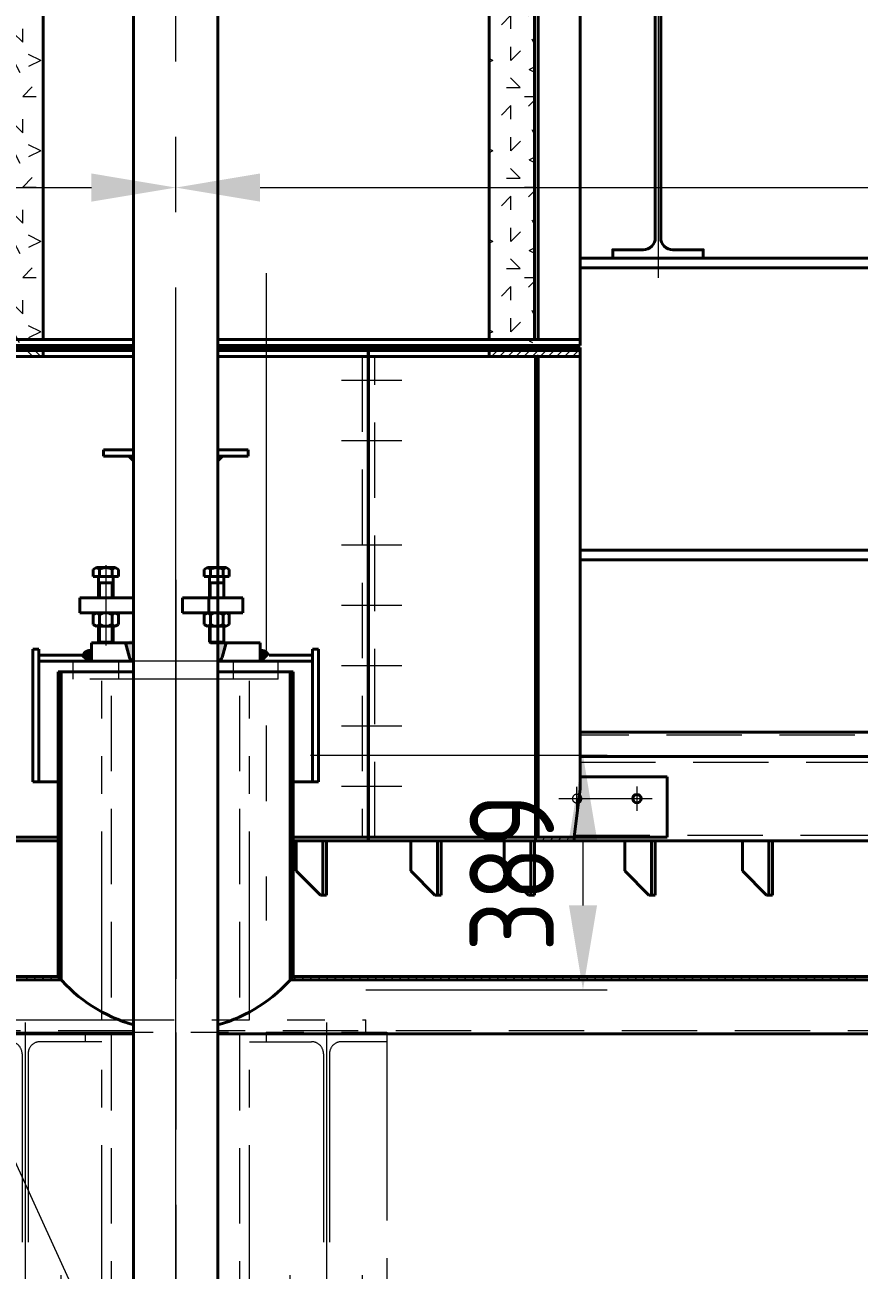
# Model space of a CAD drawing. Header units: millimetres. Extents: x 52110 to 400893, y -153728 to 31997.
# Drawn here: x 180634 to 182018, y -123266 to -121201 of the extents above; entities that cross this region are included whole.
import ezdxf

# ---------------------------------------------------------------- set-up
doc = ezdxf.new("R2010")
doc.units = ezdxf.units.MM
doc.header["$LTSCALE"] = 500
for name, pattern in [('CENTER', [2, 1.25, -0.25, 0.25, -0.25]), ('DASHED', [0.75, 0.5, -0.25]), ('DASHED2', [0.375, 0.25, -0.125]), ('PHANTOM2', [1.25, 0.625, -0.125, 0.125, -0.125, 0.125, -0.125])]:
    doc.linetypes.add(name, pattern=pattern)
for name, color, linetype, lineweight in [('2D', 4, 'PHANTOM2', 20), ('POU', 4, 'Continuous', 20), ('SHI', 7, 'Continuous', 40), ('WEN', 3, 'Continuous', 20), ('XI', 2, 'Continuous', 20), ('XU', 6, 'DASHED2', 20), ('ZHONG', 1, 'CENTER', 20)]:
    doc.layers.add(name, color=color, linetype=linetype, lineweight=lineweight)
doc.layers.add('3', color=6, linetype='Continuous')
doc.layers.add('HAN', color=9, linetype='Continuous')
doc.styles.add('GB', font='gbenor.shx', dxfattribs={"bigfont": 'gbcbig.shx'})
doc.dimstyles.new('ISO-25$0', dxfattribs={"dimscale": 40, "dimtxt": 3.5, "dimasz": 3.5, "dimexe": 1, "dimexo": 0.2, "dimgap": 1.2, "dimtad": 1, "dimtoh": 1, "dimdec": 1, "dimzin": 9, "dimdsep": 46, "dimtxsty": 'GB', "dimcen": 0, "dimclrd": 3, "dimclre": 3, "dimclrt": 256, "dimadec": 0, "dimazin": 2, "dimtfac": 1, "dimtdec": 1, "dimtix": 1, "dimtmove": 0, "dimatfit": 3, "dimldrblk": 'DOTSMALL', "dimfxl": 0, "dimlwd": -1, "dimlwe": 20, "dimarcsym": 0})

# ---------------------------------------------------------------- blocks, each defined once
blk = doc.blocks.new('sl')
at = {"layer": 'WEN'}
for points in [[(223263.72, 76452.7), (223273.72, 76442.7), (223273.72, 76452.7)], [(223423.72, 76452.7), (223413.72, 76442.7), (223413.72, 76452.7)], [(223260.38, 76142.7), (223266.89, 76118.41, 0.3394543), (223271.72, 76114.7), (223271.72, 76112.7), (223273.72, 76112.7), (223273.72, 76147.59, 0.1695664)], [(223427.06, 76142.7), (223420.55, 76118.41, -0.3394543), (223415.72, 76114.7), (223415.72, 76112.7), (223413.72, 76112.7), (223413.72, 76147.59, -0.1695664)], [(223203.72, 76130.76, 0.4257765), (223188.72, 76122.7), (223196.72, 76114.7), (223196.72, 76112.7), (223203.72, 76112.7)], [(223483.72, 76130.76, -0.4257765), (223498.72, 76122.7), (223490.72, 76114.7), (223490.72, 76112.7), (223483.72, 76112.7)]]:
    blk.add_hatch(color=256, dxfattribs=at).paths.add_polyline_path(points)
at = {"layer": 'HAN'}
for p, q in [((223401.32, 76242.7), (223401.32, 76217.7)), ((223422.12, 76242.7), (223422.12, 76217.7)), ((223401.32, 76170.4), (223401.32, 76142.7)), ((223422.12, 76170.4), (223422.12, 76142.7))]:
    blk.add_line(p, q, dxfattribs=at)
at = {"layer": 'SHI'}
for p, q in [((223273.72, 79215.58), (223273.72, 76192.7)), ((223413.72, 79215.58), (223413.72, 76217.7)), ((223223.72, 76462.7), (223273.72, 76462.7)), ((223223.72, 76452.7), (223223.72, 76462.7)), ((223223.72, 76452.7), (223273.72, 76452.7)), ((223463.72, 76462.7), (223413.72, 76462.7)), ((223463.72, 76452.7), (223413.72, 76452.7)), ((223463.72, 76452.7), (223463.72, 76462.7)), ((223212.13, 76267.7), (223206.94, 76264.7)), ((223206.94, 76264.7), (223206.94, 76252.7)), ((223243.31, 76267.7), (223212.13, 76267.7)), ((223217.33, 76264.7), (223217.33, 76252.7)), ((223238.11, 76264.7), (223238.11, 76252.7)), ((223243.31, 76267.7), (223248.51, 76264.7)), ((223248.51, 76264.7), (223248.51, 76252.7)), ((223396.13, 76267.7), (223390.94, 76264.7)), ((223390.94, 76264.7), (223390.94, 76252.7)), ((223396.13, 76267.7), (223427.31, 76267.7)), ((223401.33, 76264.7), (223401.33, 76252.7)), ((223422.11, 76264.7), (223422.11, 76252.7)), ((223427.31, 76267.7), (223432.51, 76264.7)), ((223432.51, 76264.7), (223432.51, 76252.7)), ((223248.51, 76252.7), (223206.94, 76252.7)), ((223215.72, 76252.7), (223215.72, 76217.7)), ((223239.72, 76242.7), (223215.72, 76242.7)), ((223217.32, 76242.7), (223217.32, 76217.7)), ((223238.12, 76242.7), (223238.12, 76217.7)), ((223239.72, 76252.7), (223239.72, 76217.7)), ((223390.94, 76252.7), (223432.51, 76252.7)), ((223399.72, 76252.7), (223399.72, 76217.7)), ((223399.72, 76242.7), (223423.72, 76242.7)), ((223423.72, 76252.7), (223423.72, 76217.7)), ((223184.58, 76192.7), (223184.58, 76217.7)), ((223273.72, 76217.7), (223184.58, 76217.7)), ((223273.72, 76217.7), (223273.72, 76112.7)), ((223354.85, 76217.7), (223454.87, 76217.7)), ((223354.85, 76192.7), (223354.85, 76217.7)), ((223398.58, 76192.7), (223398.58, 76217.7)), ((223413.72, 76217.7), (223413.72, 74796.7)), ((223454.87, 76192.7), (223454.87, 76217.7)), ((223273.72, 76192.7), (223184.58, 76192.7)), ((223212.13, 76192.7), (223206.94, 76189.7)), ((223206.94, 76189.7), (223206.94, 76173.4)), ((223243.31, 76192.7), (223212.13, 76192.7)), ((223217.33, 76189.7), (223217.33, 76173.4)), ((223238.11, 76189.7), (223238.11, 76173.4)), ((223243.31, 76192.7), (223248.51, 76189.7)), ((223248.51, 76189.7), (223248.51, 76173.4)), ((223273.72, 76192.7), (223273.72, 76112.7)), ((223354.85, 76192.7), (223454.87, 76192.7)), ((223396.13, 76192.7), (223390.94, 76189.7)), ((223390.94, 76189.7), (223390.94, 76173.4)), ((223396.13, 76192.7), (223427.31, 76192.7)), ((223401.33, 76189.7), (223401.33, 76173.4)), ((223422.11, 76189.7), (223422.11, 76173.4)), ((223427.31, 76192.7), (223432.51, 76189.7)), ((223432.51, 76189.7), (223432.51, 76173.4)), ((223212.13, 76170.4), (223206.94, 76173.4)), ((223243.31, 76170.4), (223212.13, 76170.4)), ((223215.72, 76170.4), (223215.72, 76144.3)), ((223217.32, 76170.4), (223217.32, 76142.7)), ((223238.12, 76170.4), (223238.12, 76142.7)), ((223239.72, 76170.4), (223239.72, 76144.3)), ((223243.31, 76170.4), (223248.51, 76173.4)), ((223396.13, 76170.4), (223390.94, 76173.4)), ((223396.13, 76170.4), (223427.31, 76170.4)), ((223399.72, 76170.4), (223399.72, 76144.3)), ((223423.72, 76170.4), (223423.72, 76144.3)), ((223427.31, 76170.4), (223432.51, 76173.4)), ((223203.72, 76112.7), (223203.72, 76142.7)), ((223217.32, 76142.7), (223215.72, 76144.3)), ((223215.72, 76144.3), (223239.72, 76144.3)), ((223238.12, 76142.7), (223217.32, 76142.7)), ((223239.72, 76144.3), (223238.12, 76142.7)), ((223266.89, 76118.41), (223260.38, 76142.7)), ((223266.89, 76118.41), (223260.38, 76142.7)), ((223423.72, 76144.3), (223399.72, 76144.3)), ((223399.72, 76144.3), (223401.32, 76142.7)), ((223401.32, 76142.7), (223422.12, 76142.7)), ((223413.72, 76142.7), (223427.06, 76142.7)), ((223413.72, 76142.7), (223427.06, 76142.7)), ((223420.55, 76118.41), (223427.06, 76142.7)), ((223420.55, 76118.41), (223427.06, 76142.7)), ((223422.12, 76142.7), (223423.72, 76144.3)), ((223483.72, 76142.7), (223483.72, 76112.7)), ((223106.72, 76132.7), (223106.72, 75912.7)), ((223106.72, 76132.7), (223116.72, 76132.7)), ((223116.72, 76132.7), (223116.72, 75912.7)), ((223116.72, 76122.7), (223188.72, 76122.7)), ((223188.72, 76122.7), (223196.72, 76114.7)), ((223570.72, 76122.7), (223498.72, 76122.7)), ((223570.72, 76132.7), (223570.72, 75912.7)), ((223580.72, 76132.7), (223570.72, 76132.7)), ((223580.72, 76132.7), (223580.72, 75912.7)), ((223116.72, 76112.7), (223196.72, 76112.7)), ((223183.72, 76112.7), (223273.72, 76112.7)), ((223196.72, 76112.7), (223196.72, 76114.7)), ((223271.72, 76112.7), (223271.72, 76114.7)), ((223271.72, 76112.7), (223271.72, 76114.7)), ((223273.72, 76112.7), (223273.72, 74796.7)), ((223413.72, 76112.7), (223503.72, 76112.7)), ((223415.72, 76112.7), (223415.72, 76114.7)), ((223415.72, 76112.7), (223415.72, 76114.7)), ((223570.72, 76112.7), (223490.72, 76112.7)), ((223106.72, 75912.7), (223148.72, 75912.7)), ((223580.72, 75912.7), (223538.72, 75912.7))]:
    blk.add_line(p, q, dxfattribs=at)
at = {"layer": 'SHI', "linetype": 'Continuous'}
for p, q in [((223203.72, 76142.7), (223273.72, 76142.7)), ((223413.72, 76142.7), (223483.72, 76142.7))]:
    blk.add_line(p, q, dxfattribs=at)
at = {"layer": 'SHI'}
for centre, radius, start, end in [((223210.1, 76258.18), 9.73, 42.05083, 77.94917), ((223227.72, 76248.2), 19.5, 57.79577, 122.20423), ((223245.34, 76258.18), 9.73, 102.05083, 137.94917), ((223394.1, 76258.18), 9.73, 42.05083, 77.94917), ((223411.72, 76248.2), 19.5, 57.79577, 122.20423), ((223429.34, 76258.18), 9.73, 102.05083, 137.94917), ((223210.1, 76183.18), 9.73, 42.05083, 77.94917), ((223227.72, 76173.2), 19.5, 57.79577, 122.20423), ((223245.34, 76183.18), 9.73, 102.05083, 137.94917), ((223394.1, 76183.18), 9.73, 42.05083, 77.94917), ((223411.72, 76173.2), 19.5, 57.79577, 122.20423), ((223429.34, 76183.18), 9.73, 102.05083, 137.94917), ((223210.1, 76179.92), 9.73, 282.05083, 317.94917), ((223227.72, 76189.9), 19.5, 237.79577, 302.20423), ((223245.34, 76179.92), 9.73, 222.05083, 257.94917), ((223394.1, 76179.92), 9.73, 282.05083, 317.94917), ((223411.72, 76189.9), 19.5, 237.79577, 302.20423), ((223429.34, 76179.92), 9.73, 222.05083, 257.94917), ((223271.72, 76119.7), 5, 195, 270), ((223271.72, 76119.7), 5, 195, 270), ((223415.72, 76119.7), 5, 270, 345), ((223415.72, 76119.7), 5, 270, 345)]:
    blk.add_arc(centre, radius, start, end, dxfattribs=at)
at = {"layer": 'WEN'}
for p, q in [((223273.72, 76442.7), (223263.72, 76452.7)), ((223413.72, 76442.7), (223423.72, 76452.7))]:
    blk.add_line(p, q, dxfattribs=at)
for centre, start, end in [((223200.09, 76119.52), 72.10919, 164.36185), ((223487.35, 76119.52), 15.63815, 107.89081)]:
    blk.add_arc(centre, 11.81, start, end, dxfattribs=at)
at = {"layer": 'ZHONG'}
for p, q in [((223343.72, 75106.81), (223343.72, 79482.7)), ((223227.72, 76271.7), (223227.72, 76138.7)), ((223411.72, 76271.7), (223411.72, 76138.7))]:
    blk.add_line(p, q, dxfattribs=at)
at = {"layer": 'ZHONG', "linetype": 'CENTER'}
blk.add_line((223343.72, 74728.42), (223343.72, 76301.81), dxfattribs=at)
blk = doc.blocks.new('A$C46F31751')
at = {"layer": 'POU'}
h = blk.add_hatch(dxfattribs=at)
h.set_pattern_fill('GEOL6', color=256, scale=150, style=0, pattern_type=2)
h.set_pattern_definition([(0, (-168869.5, -68370.25), (150, 150), [22.5, -60, 22.5, -45]), (0, (-168817, -68355.25), (150, 150), [22.5, -127.5]), (90, (-168809.5, -68310.25), (-150, 150), [22.5, -30, 22.5, -75]), (90, (-168869.5, -68280.25), (-150, 150), [22.5, -127.5]), (45, (-168809.5, -68310.25), (2e-14, 150), [22.5, -104.77922, 22.5, -62.352814]), (135, (-168794.5, -68355.25), (-150, 2e-14), [22.5, -83.56602, 22.5, -83.56602]), (225, (-168809.5, -68235.25), (-3e-14, -150), [22.5, -189.63203]), (225, (-168764.5, -68370.25), (-3e-14, -150), [22.5, -189.63203]), (26.56505, (-168779.5, -68325.25), (150, 6e-08), [22.5, -312.9102]), (63.43495, (-168764.5, -68295.25), (6e-08, 150), [22.5, -312.9102]), (116.56505, (-168764.5, -68295.25), (-6e-08, 150), [22.5, -312.9102]), (153.43495, (-168839.5, -68310.25), (-150, 6e-08), [22.5, -312.9102]), (206.56505, (-168839.5, -68310.25), (-150, -6e-08), [22.5, -312.9102]), (243.43495, (-168884.5, -68310.25), (-6e-08, -150), [22.5, -312.9102]), (296.56505, (-168884.5, -68310.25), (6e-08, -150), [22.5, -312.9102]), (333.43495, (-168779.5, -68325.25), (150, -6e-08), [22.5, -312.9102])])
h.paths.add_polyline_path([(245, 892.7), (85, 892.7), (85, 610.7), (170, 610.7), (170, 10.7), (245, 10.7)])
h.paths.add_polyline_path([(985, 10.7), (1060, 10.7), (1060, 610.7), (1145, 610.7), (1145, 892.7), (985, 892.7)])
at = {"layer": 'SHI'}
for p, q in [((245, 1216.7), (245, 15.7)), ((985, 1216.7), (985, 15.7)), ((1060, 15.7), (1060, 610.7)), ((1066, 15.7), (1066, 610.7)), ((1136, 5.7), (1136, 600.7)), ((395, 15.7), (94, 15.7)), ((395, 5.7), (94, 5.7)), ((1136, 15.7), (535, 15.7)), ((1136, 5.7), (535, 5.7)), ((844.5, 5.7), (1136, 5.7))]:
    blk.add_line(p, q, dxfattribs=at)
blk.add_lwpolyline([(1265, 150.7), (1190, 150.7), (1190, 164.7), (1240.5, 164.7, 0.414214), (1260.5, 184.7), (1260.5, 566.7, 0.414214), (1240.5, 586.7), (1190, 586.7), (1190, 600.7), (1265, 600.7), (1340, 600.7), (1340, 586.7), (1289.5, 586.7, 0.414214), (1269.5, 566.7), (1269.5, 184.7, 0.414214), (1289.5, 164.7), (1340, 164.7), (1340, 150.7)], format="xyb", close=True, dxfattribs=at)
at = {"layer": 'ZHONG'}
blk.add_line((1265, 632.7), (1265, 118.3), dxfattribs=at)
blk = doc.blocks.new('螺栓M24x120组合')
for p, q in [((-19.8, 0.8), (-19.8, 13.7)), ((19.8, 0.8), (-19.8, 0.8)), ((14.8, 15), (-14.8, 15)), ((-13.2, 0), (-13.2, 0.8)), ((13.2, 0), (-13.2, 0)), ((-9.9, 0.8), (-9.9, 13.7)), ((9.9, 0.8), (9.9, 13.7)), ((13.2, 0), (13.2, 0.8)), ((19.8, 0.8), (19.8, 13.7)), ((22, -61), (-22, -61)), ((-22, -61), (-22, -65)), ((22, -65), (22, -61)), ((-22, -65), (22, -65)), ((-19.8, -85.2), (-19.8, -65.8)), ((-19.8, -65.8), (19.8, -65.8)), ((-16.6, -65), (-16.6, -65.8)), ((-9.9, -85.2), (-9.9, -65.8)), ((9.9, -85.2), (9.9, -65.8)), ((16.6, -65), (16.6, -65.8)), ((19.8, -85.2), (19.8, -65.8)), ((-19.8, -97.2), (-19.8, -87.8)), ((-14.8, -86.5), (14.8, -86.5)), ((-14.8, -86.5), (14.8, -86.5)), ((-14.8, -98.5), (14.8, -98.5)), ((-12, -98.5), (-12, -108.6)), ((-9.9, -97.2), (-9.9, -87.8)), ((9.9, -97.2), (9.9, -87.8)), ((12, -98.5), (12, -108.6)), ((19.8, -97.2), (19.8, -87.8)), ((-12, -108.6), (-9.6, -111)), ((12, -108.6), (-12, -108.6)), ((9.6, -111), (-9.6, -111)), ((9.6, -111), (12, -108.6))]:
    blk.add_line(p, q)
for centre, radius, start, end in [((-14.8, 5.1), 9.89, 60, 120), ((0, -22.6), 37.6, 74.7385, 105.2615), ((14.8, 5.1), 9.89, 60, 120), ((-14.8, -76.6), 9.89, 240, 300), ((-14.8, -96.4), 9.89, 60, 120), ((-14.8, -88.6), 9.89, 240, 300), ((0, -48.9), 37.6, 254.7385, 285.2615), ((0, -124.1), 37.6, 74.7385, 105.2615), ((0, -60.9), 37.6, 254.7385, 285.2615), ((14.8, -76.6), 9.89, 240, 300), ((14.8, -96.4), 9.89, 60, 120), ((14.8, -88.6), 9.89, 240, 300)]:
    blk.add_arc(centre, radius, start, end)
at = {"layer": '3'}
for p, q in [((-9.6, -98.5), (-9.6, -111)), ((9.6, -98.5), (9.6, -111))]:
    blk.add_line(p, q, dxfattribs=at)
blk = doc.blocks.new('横梁（单管）')
at = {"layer": '2D'}
for p, q in [((170, 1125), (-170, 1125)), ((-170, 1095), (-170, 1125)), ((170, 1095), (170, 1125)), ((170, 1095), (-170, 1095)), ((-122.5, 530), (-122.5, 1095)), ((122.5, 530), (122.5, 1095)), ((-315, 530), (315, 530)), ((-315, 510), (-315, 530)), ((315, 510), (315, 530)), ((-350, 510), (-350, 10)), ((-350, 510), (350, 510)), ((-150, 494), (-150, 510)), ((-122.5, 10), (-122.5, 510)), ((122.5, 10), (122.5, 510)), ((150, 510), (150, 494)), ((350, 510), (350, 10)), ((-350, 494), (-275, 494)), ((-122.5, 494), (-225, 494)), ((122.5, 494), (225, 494)), ((350, 494), (275, 494)), ((-255, 474), (-255, 46)), ((-245, 474), (-245, 46)), ((245, 474), (245, 46)), ((255, 474), (255, 46)), ((-275, 26), (-350, 26)), ((-225, 26), (-122.5, 26)), ((-150, 26), (-150, 10)), ((225, 26), (122.5, 26)), ((150, 26), (150, 10)), ((275, 26), (350, 26)), ((350, 10), (-350, 10)), ((350, 0), (-350, 0)), ((-350, 0), (-350, -10)), ((-345, 0), (-345, 10)), ((345, 0), (345, 10)), ((350, 0), (350, -10))]:
    blk.add_line(p, q, dxfattribs=at)
at = {"layer": '2D', "linetype": 'DASHED', "ltscale": 0.2}
for p, q in [((-122.5, 10), (-122.5, 5)), ((122.5, 5), (-122.5, 5)), ((122.5, 10), (122.5, 5))]:
    blk.add_line(p, q, dxfattribs=at)
at = {"layer": '2D'}
for centre, start, end in [((-275, 474), 0, 90), ((-225, 474), 90, 180), ((225, 474), 0, 90), ((275, 474), 90, 180), ((-275, 46), 270, 0), ((-225, 46), 180, 270), ((225, 46), 270, 0), ((275, 46), 180, 270)]:
    blk.add_arc(centre, 20, start, end, dxfattribs=at)
at = {"layer": 'XU', "linetype": 'DASHED', "ltscale": 0.2}
for p, q in [((-95, 1125), (-95, 1095)), ((95, 1125), (95, 1095))]:
    blk.add_line(p, q, dxfattribs=at)
at = {"layer": 'XU', "linetype": 'DASHED2'}
for p, q in [((-106.5, 5), (-106.5, 1095)), ((106.5, 5), (106.5, 1095))]:
    blk.add_line(p, q, dxfattribs=at)
at = {"layer": 'ZHONG'}
for p, q in [((0, 1223.4), (0, -197.4)), ((-250, 526), (-250, -10)), ((250, 526), (250, -10))]:
    blk.add_line(p, q, dxfattribs=at)
at = {"layer": 'ZHONG', "ltscale": 0.2}
for p, q in [((-310, -68.1), (-310, 108.9)), ((-190, -68.1), (-190, 108.9)), ((190, -68.1), (190, 108.9)), ((310, -68.1), (310, 108.9))]:
    blk.add_line(p, q, dxfattribs=at)
at = {"layer": '2D', "xscale": -1, "rotation": 180}
for p in [(-310, -35), (-190, -35), (190, -35), (310, -35)]:
    blk.add_blockref('螺栓M24x120组合', p, dxfattribs=at)
blk = doc.blocks.new('LDJXKJ')
blk.add_blockref('横梁（单管）', (130604.6, 61578.7))
blk = doc.blocks.new('SFC43')
at = {"layer": 'SHI'}
for p, q in [((170750.2, 91591.3), (171051.2, 91591.3)), ((170750.2, 91586.3), (171051.2, 91586.3)), ((171051.2, 91586.3), (170750.2, 91586.3)), ((170901.2, 91586.3), (170901.2, 91591.3)), ((170901.2, 91576.3), (170901.2, 91586.3)), ((171191.2, 91591.3), (171792.2, 91591.3)), ((171191.2, 91586.3), (171440.2, 91586.3)), ((171792.2, 91586.3), (171191.2, 91586.3)), ((171440.2, 91586.3), (171440.2, 91576.3)), ((171441.2, 91586.3), (171441.2, 91576.3)), ((171792.2, 91586.3), (171441.2, 91586.3)), ((171641.2, 91586.3), (171641.2, 91591.3)), ((171641.2, 91576.3), (171641.2, 91586.3)), ((171792.2, 91591.3), (171792.2, 91586.3)), ((171792.2, 91586.3), (171792.2, 91576.3)), ((170750.2, 91576.3), (171051.2, 91576.3)), ((171191.2, 91576.3), (171440.2, 91576.3)), ((171430.2, 91576.3), (171440.2, 91576.3)), ((171440.2, 90779.3), (171440.2, 91576.3)), ((171441.2, 90773.3), (171441.2, 91576.3)), ((171792.2, 91576.3), (171441.2, 91576.3)), ((171718.2, 90779.3), (171718.2, 91576.3)), ((171722.2, 90779.3), (171722.2, 91576.3)), ((171792.2, 90859.3), (171792.2, 91576.3)), ((170926.2, 91053.3), (171051.2, 91053.3)), ((170926.2, 90548.3), (170926.2, 91053.3)), ((170931.2, 90542.6), (170931.2, 91053.3)), ((171191.2, 91053.3), (171316.2, 91053.3)), ((171311.2, 90542.6), (171311.2, 91053.3)), ((171316.2, 90548.3), (171316.2, 91053.3)), ((173560.2, 90953.3), (171792.2, 90953.3)), ((171792.2, 90913.3), (173560.2, 90913.3)), ((171792.2, 90879.3), (171936.2, 90879.3)), ((171936.2, 90879.3), (171936.2, 90779.3)), ((171792.2, 90859.3), (171782.2, 90779.3)), ((170926.2, 90779.3), (170760.2, 90779.3)), ((171316.2, 90779.3), (171440.2, 90779.3)), ((171440.2, 90779.3), (171440.2, 90773.3)), ((171441.2, 90779.3), (171782.2, 90779.3)), ((171718.2, 90779.3), (171718.2, 90773.3)), ((171782.2, 90779.3), (171782.2, 90773.3)), ((171936.2, 90779.3), (171782.2, 90779.3)), ((170926.2, 90773.3), (170760.2, 90773.3)), ((171316.2, 90773.3), (171440.2, 90773.3)), ((171321.2, 90773.3), (171371.2, 90773.3)), ((171321.2, 90723.3), (171321.2, 90773.3)), ((171365.2, 90773.3), (171365.2, 90683.3)), ((171371.2, 90773.3), (171371.2, 90683.3)), ((171441.2, 90773.3), (171782.2, 90773.3)), ((171511.2, 90773.3), (171561.2, 90773.3)), ((171511.2, 90723.3), (171511.2, 90773.3)), ((171555.2, 90773.3), (171555.2, 90683.3)), ((171561.2, 90773.3), (171561.2, 90683.3)), ((171666.2, 90773.3), (171716.2, 90773.3)), ((171666.2, 90723.3), (171666.2, 90773.3)), ((171710.2, 90773.3), (171710.2, 90683.3)), ((171716.2, 90773.3), (171716.2, 90683.3)), ((171782.2, 90773.3), (173570.2, 90773.3)), ((171866.2, 90773.3), (171916.2, 90773.3)), ((171866.2, 90723.3), (171866.2, 90773.3)), ((171910.2, 90773.3), (171910.2, 90683.3)), ((171916.2, 90773.3), (171916.2, 90683.3)), ((172061.2, 90773.3), (172111.2, 90773.3)), ((172061.2, 90723.3), (172061.2, 90773.3)), ((172105.2, 90773.3), (172105.2, 90683.3)), ((172111.2, 90773.3), (172111.2, 90683.3)), ((171361.2, 90683.3), (171321.2, 90723.3)), ((171551.2, 90683.3), (171511.2, 90723.3)), ((171706.2, 90683.3), (171666.2, 90723.3)), ((171906.2, 90683.3), (171866.2, 90723.3)), ((172101.2, 90683.3), (172061.2, 90723.3)), ((171371.2, 90683.3), (171361.2, 90683.3)), ((171561.2, 90683.3), (171551.2, 90683.3)), ((171716.2, 90683.3), (171706.2, 90683.3)), ((171916.2, 90683.3), (171906.2, 90683.3)), ((172111.2, 90683.3), (172101.2, 90683.3)), ((170926.2, 90548.3), (169981.2, 90548.3)), ((173736.2, 90548.3), (171316.2, 90548.3)), ((170931.1, 90542.7), (169981.2, 90542.7)), ((173741.1, 90542.7), (171311.3, 90542.7)), ((171051.2, 90453.3), (169981.2, 90453.3)), ((173861.2, 90453.3), (171191.2, 90453.3))]:
    blk.add_line(p, q, dxfattribs=at)
blk.add_circle((171886.2, 90843.3), 7, dxfattribs=at)
for centre, radius, start, end in [((171786.2, 90843.3), 7, 297.4174, 48.3326), ((171121.2, 90714.6), 256.2, 220.4497, 254.147), ((171121.2, 90714.6), 256.2, 285.853, 319.5503)]:
    blk.add_arc(centre, radius, start, end, dxfattribs=at)
at = {"layer": 'XI'}
for p, q in [((170884.1, 91576.3), (170874.1, 91586.3)), ((170897.6, 91576.3), (170887.6, 91586.3)), ((170901.2, 91586.2), (170901.1, 91586.3)), ((171641.2, 91586.2), (171641.4, 91586.3)), ((171644.8, 91576.3), (171654.8, 91586.3)), ((171658.3, 91576.3), (171668.3, 91586.3)), ((171671.8, 91576.3), (171681.8, 91586.3)), ((171685.2, 91576.3), (171695.2, 91586.3)), ((171698.7, 91576.3), (171708.7, 91586.3)), ((171712.2, 91576.3), (171722.2, 91586.3)), ((171718.2, 91575.1), (171722.2, 91579.1)), ((171725.6, 91576.3), (171735.6, 91586.3)), ((171739.1, 91576.3), (171749.1, 91586.3)), ((171752.6, 91576.3), (171762.6, 91586.3)), ((171766.1, 91576.3), (171776.1, 91586.3)), ((171779.5, 91576.3), (171789.5, 91586.3)), ((171718.2, 91569.4), (171722.2, 91573.4)), ((171718.2, 91561.6), (171722.2, 91565.6)), ((171718.2, 91555.9), (171722.2, 91559.9)), ((171718.2, 91548.2), (171722.2, 91552.2)), ((171718.2, 91542.5), (171722.2, 91546.5)), ((171718.2, 91534.7), (171722.2, 91538.7)), ((171718.2, 91529), (171722.2, 91533)), ((171718.2, 91521.2), (171722.2, 91525.2)), ((171718.2, 91515.5), (171722.2, 91519.5)), ((171718.2, 91507.7), (171722.2, 91511.7)), ((171718.2, 91502), (171722.2, 91506)), ((171718.2, 91494.3), (171722.2, 91498.3)), ((171718.2, 91488.6), (171722.2, 91492.6)), ((171718.2, 91480.8), (171722.2, 91484.8)), ((171718.2, 91467.3), (171722.2, 91471.3)), ((171718.2, 91453.9), (171722.2, 91457.9)), ((171718.2, 91440.4), (171722.2, 91444.4)), ((171718.2, 91426.9), (171722.2, 91430.9)), ((171718.2, 91413.5), (171722.2, 91417.5)), ((171718.2, 91400), (171722.2, 91404)), ((171718.2, 91386.5), (171722.2, 91390.5)), ((171718.2, 91300), (171722.2, 91377)), ((171718.2, 91286.6), (171722.2, 91290.6)), ((171718.2, 91273.1), (171722.2, 91277.1)), ((171718.2, 91259.6), (171722.2, 91263.6)), ((171718.2, 91246.2), (171722.2, 91250.2)), ((171718.2, 91232.7), (171722.2, 91236.7)), ((171718.2, 91219.2), (171722.2, 91223.2)), ((171718.2, 91205.8), (171722.2, 91209.8)), ((171718.2, 91192.3), (171722.2, 91196.3)), ((171718.2, 91178.8), (171722.2, 91182.8)), ((171718.2, 91165.3), (171722.2, 91169.3)), ((171718.2, 91151.9), (171722.2, 91155.9)), ((171718.2, 91138.4), (171722.2, 91142.4)), ((171718.2, 91124.9), (171722.2, 91128.9)), ((171718.2, 91111.5), (171722.2, 91115.5)), ((171718.2, 91098), (171722.2, 91102)), ((171718.2, 91084.5), (171722.2, 91088.5)), ((171718.2, 91071), (171722.2, 91075)), ((170931.2, 91045.4), (170926.2, 91050.4)), ((171316.2, 91037.6), (171311.2, 91042.6)), ((171718.2, 91057.6), (171722.2, 91061.6)), ((171718.2, 91044.1), (171722.2, 91048.1)), ((170931.2, 90932), (170926.2, 91037)), ((171718.2, 91030.6), (171722.2, 91034.6)), ((171718.2, 91017.2), (171722.2, 91021.2)), ((171718.2, 91003.7), (171722.2, 91007.7)), ((171718.2, 90990.2), (171722.2, 90994.2)), ((171718.2, 90976.8), (171722.2, 90980.8)), ((171718.2, 90963.3), (171722.2, 90967.3)), ((171718.2, 90949.8), (171722.2, 90953.8)), ((171718.2, 90936.3), (171722.2, 90940.3)), ((170931.2, 90918.5), (170926.2, 90923.5)), ((171316.2, 90924.1), (171311.2, 90929.1)), ((171718.2, 90922.9), (171722.2, 90926.9)), ((170931.2, 90905), (170926.2, 90910)), ((171316.2, 90910.7), (171311.2, 90915.7)), ((171316.2, 90897.2), (171311.2, 90902.2)), ((171718.2, 90909.4), (171722.2, 90913.4)), ((171718.2, 90895.9), (171722.2, 90899.9)), ((170931.2, 90891.6), (170926.2, 90896.6)), ((170931.2, 90878.1), (170926.2, 90883.1)), ((171316.2, 90883.7), (171311.2, 90888.7)), ((171718.2, 90882.5), (171722.2, 90886.5)), ((170931.2, 90864.6), (170926.2, 90869.6)), ((170931.2, 90851.1), (170926.2, 90856.1)), ((171316.2, 90870.3), (171311.2, 90875.3)), ((171316.2, 90856.8), (171311.2, 90861.8)), ((171718.2, 90869), (171722.2, 90873)), ((171718.2, 90855.5), (171722.2, 90859.5)), ((170931.2, 90837.7), (170926.2, 90842.7)), ((171316.2, 90843.3), (171311.2, 90848.3)), ((171718.2, 90842.1), (171722.2, 90846.1)), ((170931.2, 90824.2), (170926.2, 90829.2)), ((170931.2, 90810.7), (170926.2, 90815.7)), ((171316.2, 90829.8), (171311.2, 90834.8)), ((171316.2, 90816.4), (171311.2, 90821.4)), ((171718.2, 90828.6), (171722.2, 90832.6)), ((171718.2, 90815.1), (171722.2, 90819.1)), ((170931.2, 90797.3), (170926.2, 90802.3)), ((171316.2, 90802.9), (171311.2, 90807.9)), ((171316.2, 90789.4), (171311.2, 90794.4)), ((171718.2, 90801.6), (171722.2, 90805.6)), ((170931.2, 90783.8), (170926.2, 90788.8)), ((170931.2, 90770.3), (170926.2, 90775.3)), ((171316.2, 90776), (171311.2, 90781)), ((171718.2, 90788.2), (171722.2, 90792.2)), ((171718.2, 90776.8), (171720.7, 90779.3)), ((171728.2, 90773.3), (171734.2, 90779.3)), ((171741.6, 90773.3), (171747.6, 90779.3)), ((171755.1, 90773.3), (171761.1, 90779.3)), ((171768.6, 90773.3), (171774.6, 90779.3)), ((170931.2, 90756.8), (170926.2, 90761.8)), ((171316.2, 90762.5), (171311.2, 90767.5)), ((171316.2, 90749), (171311.2, 90754)), ((171782.1, 90773.3), (171782.2, 90773.5)), ((170931.2, 90743.4), (170926.2, 90748.4)), ((170931.2, 90729.9), (170926.2, 90734.9)), ((171316.2, 90735.5), (171311.2, 90740.5)), ((170931.2, 90716.4), (170926.2, 90721.4)), ((171316.2, 90722.1), (171311.2, 90727.1)), ((171316.2, 90708.6), (171311.2, 90713.6)), ((170931.2, 90703), (170926.2, 90708)), ((170931.2, 90689.5), (170926.2, 90694.5)), ((171316.2, 90695.1), (171311.2, 90700.1)), ((170931.2, 90676), (170926.2, 90681)), ((171316.2, 90681.7), (171311.2, 90686.7)), ((171316.2, 90668.2), (171311.2, 90673.2)), ((170931.2, 90662.6), (170926.2, 90667.6)), ((170931.2, 90649.1), (170926.2, 90654.1)), ((171316.2, 90654.7), (171311.2, 90659.7)), ((170931.2, 90635.6), (170926.2, 90640.6)), ((171316.2, 90641.3), (171311.2, 90646.3)), ((171316.2, 90627.8), (171311.2, 90632.8)), ((170931.2, 90622.1), (170926.2, 90627.1)), ((170931.2, 90608.7), (170926.2, 90613.7)), ((171316.2, 90614.3), (171311.2, 90619.3)), ((170931.2, 90595.2), (170926.2, 90600.2)), ((171316.2, 90600.8), (171311.2, 90605.8)), ((171316.2, 90587.4), (171311.2, 90592.4)), ((170931.2, 90581.7), (170926.2, 90586.7)), ((170931.2, 90568.3), (170926.2, 90573.3)), ((171316.2, 90573.9), (171311.2, 90578.9)), ((170871.3, 90542.7), (170876.9, 90548.3)), ((170884.7, 90542.7), (170890.3, 90548.3)), ((170898.2, 90542.7), (170903.8, 90548.3)), ((170911.7, 90542.7), (170917.3, 90548.3)), ((170931.2, 90554.8), (170926.2, 90559.8)), ((171316.2, 90560.4), (171311.2, 90565.4)), ((171315.6, 90547.6), (171311.2, 90552)), ((171315.8, 90542.7), (171321.4, 90548.3)), ((171329.3, 90542.7), (171334.9, 90548.3)), ((171342.7, 90542.7), (171348.3, 90548.3)), ((171356.2, 90542.7), (171361.8, 90548.3)), ((171369.7, 90542.7), (171375.3, 90548.3)), ((171383.1, 90542.7), (171388.7, 90548.3)), ((171396.6, 90542.7), (171402.2, 90548.3)), ((171410.1, 90542.7), (171415.7, 90548.3)), ((171423.6, 90542.7), (171429.1, 90548.3)), ((171437, 90542.7), (171442.6, 90548.3)), ((171450.5, 90542.7), (171456.1, 90548.3)), ((171464, 90542.7), (171469.6, 90548.3)), ((171477.4, 90542.7), (171483, 90548.3)), ((171490.9, 90542.7), (171496.5, 90548.3)), ((171504.4, 90542.7), (171510, 90548.3)), ((171517.9, 90542.7), (171523.4, 90548.3)), ((171531.3, 90542.7), (171536.9, 90548.3)), ((171544.8, 90542.7), (171550.4, 90548.3)), ((171558.3, 90542.7), (171563.9, 90548.3)), ((171571.7, 90542.7), (171577.3, 90548.3)), ((171585.2, 90542.7), (171590.8, 90548.3)), ((171598.7, 90542.7), (171604.3, 90548.3)), ((171612.1, 90542.7), (171617.7, 90548.3)), ((171625.6, 90542.7), (171631.2, 90548.3)), ((171639.1, 90542.7), (171644.7, 90548.3)), ((171652.6, 90542.7), (171658.1, 90548.3)), ((171666, 90542.7), (171671.6, 90548.3)), ((171679.5, 90542.7), (171685.1, 90548.3)), ((171693, 90542.7), (171698.6, 90548.3)), ((171706.4, 90542.7), (171712, 90548.3)), ((171719.9, 90542.7), (171725.5, 90548.3)), ((171733.4, 90542.7), (171739, 90548.3)), ((171746.8, 90542.7), (171752.4, 90548.3)), ((171760.3, 90542.7), (171765.9, 90548.3)), ((171773.8, 90542.7), (171779.4, 90548.3)), ((171787.3, 90542.7), (171792.9, 90548.3)), ((171800.7, 90542.7), (171806.3, 90548.3)), ((171814.2, 90542.7), (171819.8, 90548.3)), ((171827.7, 90542.7), (171833.3, 90548.3)), ((171841.1, 90542.7), (171846.7, 90548.3)), ((171854.6, 90542.7), (171860.2, 90548.3)), ((171868.1, 90542.7), (171873.7, 90548.3)), ((171881.6, 90542.7), (171887.1, 90548.3)), ((171895, 90542.7), (171900.6, 90548.3)), ((171908.5, 90542.7), (171914.1, 90548.3)), ((171922, 90542.7), (171927.6, 90548.3)), ((171935.4, 90542.7), (171941, 90548.3)), ((171948.9, 90542.7), (171954.5, 90548.3)), ((171962.4, 90542.7), (171968, 90548.3)), ((171975.8, 90542.7), (171981.4, 90548.3)), ((171989.3, 90542.7), (171994.9, 90548.3)), ((172002.8, 90542.7), (172008.4, 90548.3)), ((172016.3, 90542.7), (172021.8, 90548.3)), ((172029.7, 90542.7), (172035.3, 90548.3)), ((172043.2, 90542.7), (172048.8, 90548.3)), ((172056.7, 90542.7), (172062.3, 90548.3)), ((172070.1, 90542.7), (172075.7, 90548.3)), ((172083.6, 90542.7), (172089.2, 90548.3)), ((172097.1, 90542.7), (172102.7, 90548.3)), ((172110.5, 90542.7), (172116.1, 90548.3)), ((172124, 90542.7), (172129.6, 90548.3)), ((172137.5, 90542.7), (172143.1, 90548.3)), ((172151, 90542.7), (172156.6, 90548.3)), ((172164.4, 90542.7), (172170, 90548.3)), ((172177.9, 90542.7), (172183.5, 90548.3)), ((172191.4, 90542.7), (172197, 90548.3)), ((172204.8, 90542.7), (172210.4, 90548.3)), ((172218.3, 90542.7), (172223.9, 90548.3)), ((172231.8, 90542.7), (172237.4, 90548.3)), ((172245.3, 90542.7), (172250.8, 90548.3)), ((170925.2, 90542.7), (170928.3, 90545.9))]:
    blk.add_line(p, q, dxfattribs=at)
at = {"layer": 'XU'}
for p, q in [((171430.2, 91576.3), (171430.2, 90779.3)), ((171451.2, 90779.3), (171451.2, 91576.3)), ((173560.2, 90948.3), (171792.2, 90948.3)), ((171792.2, 90903.8), (173560.2, 90903.8)), ((171782.6, 90782.8), (173569.8, 90782.8)), ((171051.2, 90458.3), (169981.2, 90458.3)), ((173861.2, 90458.3), (171191.2, 90458.3))]:
    blk.add_line(p, q, dxfattribs=at)
blk.add_arc((171786.2, 90843.3), 7, 48.3326, 297.4174, dxfattribs=at)
at = {"layer": 'ZHONG'}
for p, q in [((171271.2, 91714.3), (171271.2, 90641.3)), ((171496.2, 91536.3), (171396.2, 91536.3)), ((171496.2, 91536.3), (171396.2, 91536.3)), ((171496.2, 91436.3), (171396.2, 91436.3)), ((171496.2, 91263.3), (171396.2, 91263.3)), ((171121.2, 91205.8), (171121.2, 90205.8)), ((171496.2, 91163.3), (171396.2, 91163.3)), ((171496.2, 91063.3), (171396.2, 91063.3)), ((171496.2, 90963.3), (171396.2, 90963.3)), ((171496.2, 90863.3), (171396.2, 90863.3)), ((171786.2, 90862.9), (171786.2, 90823.7)), ((171886.2, 90863.6), (171886.2, 90823)), ((171756.8, 90843.3), (171911.6, 90843.3))]:
    blk.add_line(p, q, dxfattribs=at)
blk = doc.blocks.new('*D349')
at = {"layer": 'Defpoints', "color": 0}
for p in [(177334.5, -121471), (180884.5, -121471), (180884.5, -121508.1)]:
    blk.add_point(p, dxfattribs=at)
at = {"layer": 'WEN', "color": 3, "linetype": 'ByBlock', "lineweight": 20}
for p, q in [((177334.5, -121463), (177334.5, -121431)), ((180884.5, -121500.1), (180884.5, -121431))]:
    blk.add_line(p, q, dxfattribs=at)
at = {"layer": 'WEN', "color": 3, "linetype": 'ByBlock'}
blk.add_line((177474.5, -121471), (180744.5, -121471), dxfattribs=at)
at = {"layer": 'WEN', "color": 3}
for points in [[(177474.5, -121447.6), (177474.5, -121494.3), (177334.5, -121471)], [(180744.5, -121447.6), (180744.5, -121494.3), (180884.5, -121471)]]:
    blk.add_solid(points, dxfattribs=at)
at = {"layer": 'WEN', "insert": (179109.5, -121353), "char_height": 140, "attachment_point": 5, "style": 'GB'}
blk.add_mtext('3550', dxfattribs=at)
blk = doc.blocks.new('_DotSmall')
at = {"color": 0, "linetype": 'ByBlock', "const_width": 0.5}
blk.add_lwpolyline([(-0.0625, 0, 1), (0.0625, 0, 1)], format="xyb", close=True, dxfattribs=at)
blk = doc.blocks.new('*D350')
at = {"layer": 'Defpoints', "color": 0}
for p in [(184434.5, -121471), (180884.5, -121508.1), (184434.5, -121508.1)]:
    blk.add_point(p, dxfattribs=at)
at = {"layer": 'WEN', "color": 3, "linetype": 'ByBlock', "lineweight": 20}
for p, q in [((180884.5, -121500.1), (180884.5, -121431)), ((184434.5, -121500.1), (184434.5, -121431))]:
    blk.add_line(p, q, dxfattribs=at)
at = {"layer": 'WEN', "color": 3, "linetype": 'ByBlock'}
blk.add_line((181024.5, -121471), (184294.5, -121471), dxfattribs=at)
at = {"layer": 'WEN', "color": 3}
for points in [[(181024.5, -121447.6), (181024.5, -121494.3), (180884.5, -121471)], [(184294.5, -121447.6), (184294.5, -121494.3), (184434.5, -121471)]]:
    blk.add_solid(points, dxfattribs=at)
at = {"layer": 'WEN', "insert": (182659.5, -121353), "char_height": 140, "attachment_point": 5, "style": 'GB'}
blk.add_mtext('3550', dxfattribs=at)
blk = doc.blocks.new('*D399')
at = {"layer": 'Defpoints', "color": 0}
for p in [(181099.9, -122412), (181192, -122801), (181560, -122801)]:
    blk.add_point(p, dxfattribs=at)
at = {"layer": 'WEN', "color": 3, "linetype": 'ByBlock', "lineweight": 20}
for p, q in [((181107.9, -122412), (181600, -122412)), ((181200, -122801), (181600, -122801))]:
    blk.add_line(p, q, dxfattribs=at)
at = {"layer": 'WEN', "color": 3, "linetype": 'ByBlock'}
blk.add_line((181560, -122552), (181560, -122661), dxfattribs=at)
at = {"layer": 'WEN', "color": 3}
for points in [[(181536.7, -122552), (181583.4, -122552), (181560, -122412)], [(181536.7, -122661), (181583.4, -122661), (181560, -122801)]]:
    blk.add_solid(points, dxfattribs=at)
at = {"layer": 'WEN', "insert": (181442, -122606.5), "char_height": 140, "attachment_point": 5, "rotation": 90, "style": 'GB'}
blk.add_mtext('389', dxfattribs=at)

msp = doc.modelspace()

# ---------------------------------------------------------------- linework, layer by layer
at = {"layer": 'SHI'}
for p, q in [((181555.50222, -121588.0343), (183981.50222, -121588.0343)), ((181555.50222, -121604.0343), (183981.50222, -121604.0343)), ((181555.50222, -122072.0343), (183981.50222, -122072.0343)), ((181555.50222, -122088.0343), (183981.50222, -122088.0343))]:
    msp.add_line(p, q, dxfattribs=at)
at = {"layer": 'WEN'}
msp.add_line((161021.21724, -80327.36544), (194661.21724, -153727.79607), dxfattribs=at)

# ---------------------------------------------------------------- block references
at = {"layer": '2D'}
msp.add_blockref('A$C46F31751', (180419.50168, -121738.73458), dxfattribs=at)
at = {"layer": 'SHI'}
for name, p in [('sl', (-42459.21967, -198368.72241)), ('SFC43', (9763.29282, -213327.35258)), ('LDJXKJ', (50279.93543, -184959.7788))]:
    msp.add_blockref(name, p, dxfattribs=at)

# ---------------------------------------------------------------- dimensions: what is measured, and where the dimension line sits
at = {"layer": 'WEN'}
for base, p1, p2, picture, middle in [((180884.50201, -121470.95383), (177334.50201, -121470.95383), (180884.50201, -121508.08326), '*D349', (179109.50201, -121352.95383)), ((184434.50201, -121470.95383), (180884.50201, -121508.08326), (184434.50201, -121508.08326), '*D350', (182659.50201, -121352.95383))]:
    dim = msp.add_linear_dim(base=base, p1=p1, p2=p2, dimstyle='ISO-25$0', override={"dimtmove": 1, "dimatfit": 0, "dimfxl": 1.8}, dxfattribs=at)
    dim.commit()
    dim.dimension.update_dxf_attribs({"geometry": picture, "text_midpoint": middle})
dim = msp.add_linear_dim(base=(181560.04896, -122801.0343), p1=(181099.86537, -122412.02067), p2=(181192.02366, -122801.0343), angle=90, dimstyle='ISO-25$0', override={"dimatfit": 0, "dimfxl": 1.8}, dxfattribs=at)
dim.commit()
dim.dimension.update_dxf_attribs({"geometry": '*D399', "text_midpoint": (181442.04896, -122606.52749)})

doc.saveas('drawing.dxf')
